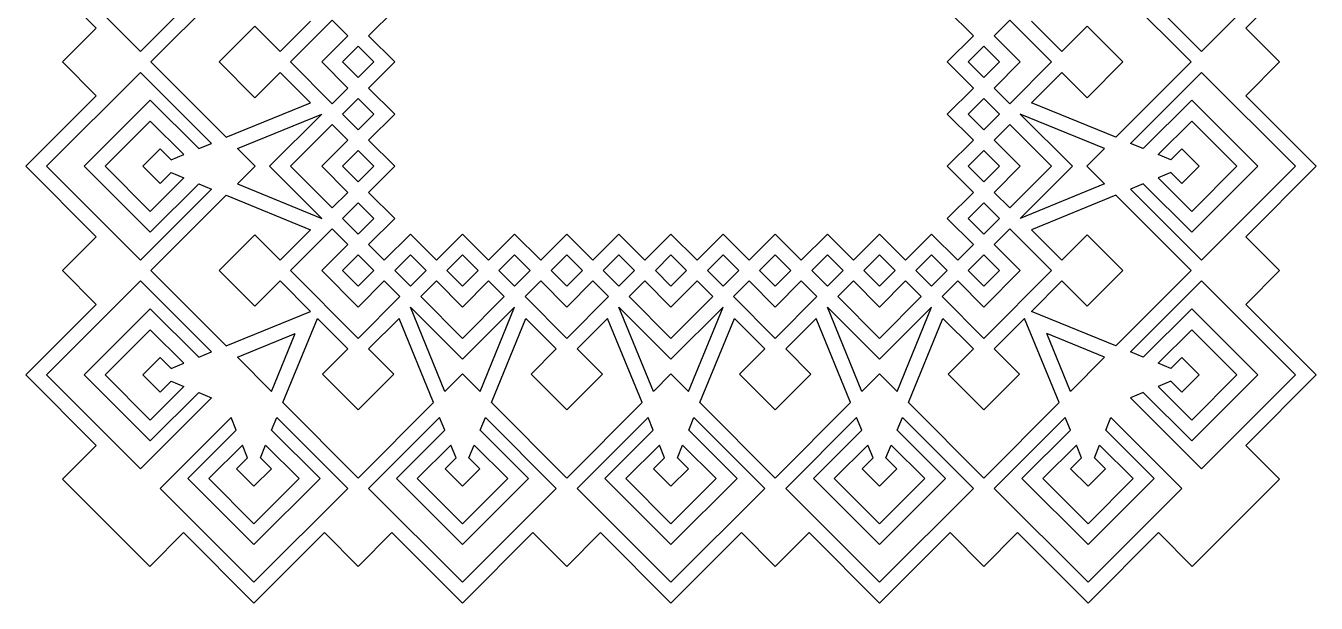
# Model space of a CAD drawing. Extents: x -90 to 309, y -35 to 161.
# Drawn here: x 115.8 to 308.8, y -34.8 to 51.5 of the extents above; entities that cross this region are included whole.
import ezdxf

# ---------------------------------------------------------------- set-up
doc = ezdxf.new("R2010")
doc.units = 0
doc.layers.get('0').update_dxf_attribs({"linetype": 'CONTINUOUS'})

msp = doc.modelspace()

# ---------------------------------------------------------------- linework, layer by layer
for p, q in [((126.349683, 51.159532), (115.80725, 61.701965)), ((132.958125, 47.669431), (118.92559, 61.701965)), ((291.638917, 47.669431), (305.671452, 61.701965)), ((298.247359, 51.159532), (308.789792, 61.701965)), ((143.56762, 58.278926), (132.958125, 47.669431)), ((281.029422, 58.278926), (291.638917, 47.669431)), ((145.780062, 57.373028), (134.517295, 46.11026)), ((278.81698, 57.373028), (290.079747, 46.11026)), ((153.829629, 47.669431), (158.375815, 52.215617)), ((155.3888, 46.11026), (161.625481, 52.346942)), ((161.625481, 52.346942), (163.964237, 50.008187)), ((170.980504, 53.906113), (167.082578, 50.008187)), ((253.616538, 53.906113), (257.514464, 50.008187)), ((262.971561, 52.346942), (260.632805, 50.008187)), ((269.208243, 46.11026), (262.971561, 52.346942)), ((270.767413, 47.669431), (266.221227, 52.215617)), ((121.300412, 46.11026), (126.349683, 51.159532)), ((144.704416, 46.11026), (150.046608, 51.452452)), ((150.046608, 51.452452), (153.829629, 47.669431)), ((274.550434, 51.452452), (270.767413, 47.669431)), ((279.892626, 46.11026), (274.550434, 51.452452)), ((303.29663, 46.11026), (298.247359, 51.159532)), ((163.964237, 50.008187), (160.066311, 46.11026)), ((165.523407, 48.449016), (163.184652, 46.11026)), ((165.523407, 48.449016), (167.862163, 46.11026)), ((167.082578, 50.008187), (170.980504, 46.11026)), ((257.514464, 50.008187), (253.616538, 46.11026)), ((259.073635, 48.449016), (256.734879, 46.11026)), ((259.073635, 48.449016), (261.41239, 46.11026)), ((260.632805, 50.008187), (264.530731, 46.11026)), ((118.92559, 30.518556), (132.958125, 44.55109)), ((126.349683, 41.060989), (121.300412, 46.11026)), ((132.958125, 44.55109), (143.56762, 33.941595)), ((134.517295, 46.11026), (145.780062, 34.847493)), ((150.046608, 40.768069), (144.704416, 46.11026)), ((153.829629, 44.55109), (150.046608, 40.768069)), ((153.829629, 44.55109), (158.375815, 40.004904)), ((155.3888, 46.11026), (161.625481, 39.873579)), ((163.964237, 42.212334), (160.066311, 46.11026)), ((163.184652, 46.11026), (165.523407, 43.771505)), ((167.862163, 46.11026), (165.523407, 43.771505)), ((167.082578, 42.212334), (170.980504, 46.11026)), ((257.514464, 42.212334), (253.616538, 46.11026)), ((256.734879, 46.11026), (259.073635, 43.771505)), ((261.41239, 46.11026), (259.073635, 43.771505)), ((260.632805, 42.212334), (264.530731, 46.11026)), ((269.208243, 46.11026), (262.971561, 39.873579)), ((270.767413, 44.55109), (266.221227, 40.004904)), ((270.767413, 44.55109), (274.550434, 40.768069)), ((274.550434, 40.768069), (279.892626, 46.11026)), ((290.079747, 46.11026), (278.81698, 34.847493)), ((291.638917, 44.55109), (281.029422, 33.941595)), ((305.671452, 30.518556), (291.638917, 44.55109)), ((298.247359, 41.060989), (303.29663, 46.11026)), ((115.80725, 30.518556), (126.349683, 41.060989)), ((161.625481, 39.873579), (163.964237, 42.212334)), ((163.184652, 38.314408), (165.523407, 40.653164)), ((167.862163, 38.314408), (165.523407, 40.653164)), ((170.980504, 38.314408), (167.082578, 42.212334)), ((253.616538, 38.314408), (257.514464, 42.212334)), ((256.734879, 38.314408), (259.073635, 40.653164)), ((261.41239, 38.314408), (259.073635, 40.653164)), ((262.971561, 39.873579), (260.632805, 42.212334)), ((308.789792, 30.518556), (298.247359, 41.060989)), ((124.553378, 30.518556), (134.428125, 40.393302)), ((134.428125, 40.393302), (141.660652, 33.160775)), ((145.780062, 34.847493), (158.375815, 40.004904)), ((278.81698, 34.847493), (266.221227, 40.004904)), ((290.168917, 40.393302), (282.93639, 33.160775)), ((300.043664, 30.518556), (290.168917, 40.393302)), ((127.671719, 30.518556), (134.428125, 37.274961)), ((134.428125, 37.274961), (139.44821, 32.254876)), ((147.470558, 33.156997), (160.066311, 38.314408)), ((152.270459, 30.518556), (160.066311, 38.314408)), ((155.3888, 30.518556), (161.625481, 36.755238)), ((161.625481, 36.755238), (163.964237, 34.416482)), ((163.184652, 38.314408), (165.523407, 35.975652)), ((167.862163, 38.314408), (165.523407, 35.975652)), ((170.980504, 38.314408), (167.082578, 34.416482)), ((253.616538, 38.314408), (257.514464, 34.416482)), ((256.734879, 38.314408), (259.073635, 35.975652)), ((261.41239, 38.314408), (259.073635, 35.975652)), ((262.971561, 36.755238), (260.632805, 34.416482)), ((269.208243, 30.518556), (262.971561, 36.755238)), ((272.326583, 30.518556), (264.530731, 38.314408)), ((277.126484, 33.156997), (264.530731, 38.314408)), ((290.168917, 37.274961), (285.148832, 32.254876)), ((296.925323, 30.518556), (290.168917, 37.274961)), ((133.299507, 30.518556), (135.898125, 33.117173)), ((135.898125, 33.117173), (137.541242, 31.474056)), ((141.660652, 33.160775), (143.56762, 33.941595)), ((147.470558, 33.156997), (150.109, 30.518556)), ((163.964237, 34.416482), (160.066311, 30.518556)), ((165.523407, 32.857312), (163.184652, 30.518556)), ((165.523407, 32.857312), (167.862163, 30.518556)), ((167.082578, 34.416482), (170.980504, 30.518556)), ((257.514464, 34.416482), (253.616538, 30.518556)), ((259.073635, 32.857312), (256.734879, 30.518556)), ((259.073635, 32.857312), (261.41239, 30.518556)), ((260.632805, 34.416482), (264.530731, 30.518556)), ((277.126484, 33.156997), (274.488043, 30.518556)), ((282.93639, 33.160775), (281.029422, 33.941595)), ((288.698917, 33.117173), (287.0558, 31.474056)), ((291.297535, 30.518556), (288.698917, 33.117173)), ((137.541242, 31.474056), (139.44821, 32.254876)), ((287.0558, 31.474056), (285.148832, 32.254876)), ((126.349683, 19.976123), (115.80725, 30.518556)), ((132.958125, 16.486022), (118.92559, 30.518556)), ((134.428125, 20.64381), (124.553378, 30.518556)), ((134.428125, 23.762151), (127.671719, 30.518556)), ((135.898125, 27.919938), (133.299507, 30.518556)), ((137.541242, 29.563056), (135.898125, 27.919938)), ((137.541242, 29.563056), (139.44821, 28.782236)), ((150.109, 30.518556), (147.470558, 27.880115)), ((152.270459, 30.518556), (160.066311, 22.722704)), ((155.3888, 30.518556), (161.625481, 24.281874)), ((163.964237, 26.62063), (160.066311, 30.518556)), ((165.523407, 28.1798), (163.184652, 30.518556)), ((165.523407, 28.1798), (167.862163, 30.518556)), ((167.082578, 26.62063), (170.980504, 30.518556)), ((257.514464, 26.62063), (253.616538, 30.518556)), ((259.073635, 28.1798), (256.734879, 30.518556)), ((259.073635, 28.1798), (261.41239, 30.518556)), ((260.632805, 26.62063), (264.530731, 30.518556)), ((269.208243, 30.518556), (262.971561, 24.281874)), ((272.326583, 30.518556), (264.530731, 22.722704)), ((274.488043, 30.518556), (277.126484, 27.880115)), ((287.0558, 29.563056), (285.148832, 28.782236)), ((287.0558, 29.563056), (288.698917, 27.919938)), ((288.698917, 27.919938), (291.297535, 30.518556)), ((290.168917, 20.64381), (300.043664, 30.518556)), ((290.168917, 23.762151), (296.925323, 30.518556)), ((291.638917, 16.486022), (305.671452, 30.518556)), ((298.247359, 19.976123), (308.789792, 30.518556)), ((143.56762, 27.095517), (132.958125, 16.486022)), ((139.44821, 28.782236), (134.428125, 23.762151)), ((141.660652, 27.876337), (134.428125, 20.64381)), ((141.660652, 27.876337), (143.56762, 27.095517)), ((147.470558, 27.880115), (160.066311, 22.722704)), ((277.126484, 27.880115), (264.530731, 22.722704)), ((282.93639, 27.876337), (281.029422, 27.095517)), ((281.029422, 27.095517), (291.638917, 16.486022)), ((282.93639, 27.876337), (290.168917, 20.64381)), ((285.148832, 28.782236), (290.168917, 23.762151)), ((145.780062, 26.189619), (134.517295, 14.926851)), ((145.780062, 26.189619), (158.375815, 21.032208)), ((161.625481, 24.281874), (163.964237, 26.62063)), ((170.980504, 22.722704), (167.082578, 26.62063)), ((253.616538, 22.722704), (257.514464, 26.62063)), ((262.971561, 24.281874), (260.632805, 26.62063)), ((278.81698, 26.189619), (266.221227, 21.032208)), ((278.81698, 26.189619), (290.079747, 14.926851)), ((163.184652, 22.722704), (165.523407, 25.061459)), ((167.862163, 22.722704), (165.523407, 25.061459)), ((256.734879, 22.722704), (259.073635, 25.061459)), ((261.41239, 22.722704), (259.073635, 25.061459)), ((163.184652, 22.722704), (165.523407, 20.383948)), ((167.862163, 22.722704), (165.523407, 20.383948)), ((170.980504, 22.722704), (167.082578, 18.824777)), ((253.616538, 22.722704), (257.514464, 18.824777)), ((256.734879, 22.722704), (259.073635, 20.383948)), ((261.41239, 22.722704), (259.073635, 20.383948)), ((121.300412, 14.926851), (126.349683, 19.976123)), ((144.704416, 14.926851), (150.046608, 20.269043)), ((150.046608, 20.269043), (153.829629, 16.486022)), ((153.829629, 16.486022), (158.375815, 21.032208)), ((155.3888, 14.926851), (161.625481, 21.163533)), ((161.625481, 21.163533), (163.964237, 18.824777)), ((173.31926, 20.383948), (169.421334, 16.486022)), ((173.31926, 20.383948), (177.217186, 16.486022)), ((177.217186, 16.486022), (181.115112, 20.383948)), ((185.013038, 16.486022), (181.115112, 20.383948)), ((188.910964, 20.383948), (185.013038, 16.486022)), ((188.910964, 20.383948), (192.80889, 16.486022)), ((196.706816, 20.383948), (192.80889, 16.486022)), ((196.706816, 20.383948), (200.604743, 16.486022)), ((204.502669, 20.383948), (200.604743, 16.486022)), ((204.502669, 20.383948), (208.400595, 16.486022)), ((208.400595, 16.486022), (212.298521, 20.383948)), ((216.196447, 16.486022), (212.298521, 20.383948)), ((220.094373, 20.383948), (216.196447, 16.486022)), ((220.094373, 20.383948), (223.992299, 16.486022)), ((223.992299, 16.486022), (227.890226, 20.383948)), ((231.788152, 16.486022), (227.890226, 20.383948)), ((235.686078, 20.383948), (231.788152, 16.486022)), ((235.686078, 20.383948), (239.584004, 16.486022)), ((239.584004, 16.486022), (243.48193, 20.383948)), ((247.379856, 16.486022), (243.48193, 20.383948)), ((251.277782, 20.383948), (247.379856, 16.486022)), ((251.277782, 20.383948), (255.175708, 16.486022)), ((262.971561, 21.163533), (260.632805, 18.824777)), ((269.208243, 14.926851), (262.971561, 21.163533)), ((270.767413, 16.486022), (266.221227, 21.032208)), ((274.550434, 20.269043), (270.767413, 16.486022)), ((279.892626, 14.926851), (274.550434, 20.269043)), ((303.29663, 14.926851), (298.247359, 19.976123)), ((163.964237, 18.824777), (160.066311, 14.926851)), ((167.082578, 18.824777), (169.421334, 16.486022)), ((255.175708, 16.486022), (257.514464, 18.824777)), ((260.632805, 18.824777), (264.530731, 14.926851)), ((163.184652, 14.926851), (165.523407, 17.265607)), ((167.862163, 14.926851), (165.523407, 17.265607)), ((173.31926, 17.265607), (170.980504, 14.926851)), ((173.31926, 17.265607), (175.658015, 14.926851)), ((178.776356, 14.926851), (181.115112, 17.265607)), ((183.453868, 14.926851), (181.115112, 17.265607)), ((188.910964, 17.265607), (186.572209, 14.926851)), ((188.910964, 17.265607), (191.24972, 14.926851)), ((196.706816, 17.265607), (194.368061, 14.926851)), ((196.706816, 17.265607), (199.045572, 14.926851)), ((204.502669, 17.265607), (202.163913, 14.926851)), ((204.502669, 17.265607), (206.841424, 14.926851)), ((209.959765, 14.926851), (212.298521, 17.265607)), ((214.637277, 14.926851), (212.298521, 17.265607)), ((220.094373, 17.265607), (217.755618, 14.926851)), ((220.094373, 17.265607), (222.433129, 14.926851)), ((227.890226, 17.265607), (225.55147, 14.926851)), ((230.228981, 14.926851), (227.890226, 17.265607)), ((235.686078, 17.265607), (233.347322, 14.926851)), ((235.686078, 17.265607), (238.024833, 14.926851)), ((241.143174, 14.926851), (243.48193, 17.265607)), ((245.820686, 14.926851), (243.48193, 17.265607)), ((251.277782, 17.265607), (248.939027, 14.926851)), ((251.277782, 17.265607), (253.616538, 14.926851)), ((256.734879, 14.926851), (259.073635, 17.265607)), ((261.41239, 14.926851), (259.073635, 17.265607)), ((126.349683, 9.87758), (121.300412, 14.926851)), ((134.517295, 14.926851), (145.780062, 3.664084)), ((150.046608, 9.58466), (144.704416, 14.926851)), ((165.523407, 4.792243), (155.3888, 14.926851)), ((160.066311, 14.926851), (165.523407, 9.469755)), ((163.184652, 14.926851), (165.523407, 12.588096)), ((167.862163, 14.926851), (165.523407, 12.588096)), ((173.31926, 12.588096), (170.980504, 14.926851)), ((173.31926, 12.588096), (175.658015, 14.926851)), ((178.776356, 14.926851), (181.115112, 12.588096)), ((183.453868, 14.926851), (181.115112, 12.588096)), ((188.910964, 12.588096), (186.572209, 14.926851)), ((188.910964, 12.588096), (191.24972, 14.926851)), ((196.706816, 12.588096), (194.368061, 14.926851)), ((196.706816, 12.588096), (199.045572, 14.926851)), ((204.502669, 12.588096), (202.163913, 14.926851)), ((204.502669, 12.588096), (206.841424, 14.926851)), ((209.959765, 14.926851), (212.298521, 12.588096)), ((214.637277, 14.926851), (212.298521, 12.588096)), ((220.094373, 12.588096), (217.755618, 14.926851)), ((220.094373, 12.588096), (222.433129, 14.926851)), ((227.890226, 12.588096), (225.55147, 14.926851)), ((230.228981, 14.926851), (227.890226, 12.588096)), ((235.686078, 12.588096), (233.347322, 14.926851)), ((235.686078, 12.588096), (238.024833, 14.926851)), ((241.143174, 14.926851), (243.48193, 12.588096)), ((245.820686, 14.926851), (243.48193, 12.588096)), ((251.277782, 12.588096), (248.939027, 14.926851)), ((251.277782, 12.588096), (253.616538, 14.926851)), ((259.073635, 12.588096), (256.734879, 14.926851)), ((261.41239, 14.926851), (259.073635, 12.588096)), ((259.073635, 4.792243), (269.208243, 14.926851)), ((264.530731, 14.926851), (259.073635, 9.469755)), ((274.550434, 9.58466), (279.892626, 14.926851)), ((290.079747, 14.926851), (278.81698, 3.664084)), ((298.247359, 9.87758), (303.29663, 14.926851)), ((118.92559, -0.664853), (132.958125, 13.367681)), ((132.958125, 13.367681), (143.56762, 2.758186)), ((153.829629, 13.367681), (150.046608, 9.58466)), ((153.829629, 13.367681), (158.375815, 8.821495)), ((169.421334, 13.367681), (165.523407, 9.469755)), ((171.760089, 11.028925), (169.421334, 13.367681)), ((174.87843, 11.028925), (177.217186, 13.367681)), ((177.217186, 13.367681), (181.115112, 9.469755)), ((185.013038, 13.367681), (181.115112, 9.469755)), ((187.351794, 11.028925), (185.013038, 13.367681)), ((190.470135, 11.028925), (192.80889, 13.367681)), ((192.80889, 13.367681), (196.706816, 9.469755)), ((200.604743, 13.367681), (196.706816, 9.469755)), ((202.943498, 11.028925), (200.604743, 13.367681)), ((206.061839, 11.028925), (208.400595, 13.367681)), ((208.400595, 13.367681), (212.298521, 9.469755)), ((216.196447, 13.367681), (212.298521, 9.469755)), ((218.535203, 11.028925), (216.196447, 13.367681)), ((221.653544, 11.028925), (223.992299, 13.367681)), ((223.992299, 13.367681), (227.890226, 9.469755)), ((231.788152, 13.367681), (227.890226, 9.469755)), ((234.126907, 11.028925), (231.788152, 13.367681)), ((237.245248, 11.028925), (239.584004, 13.367681)), ((239.584004, 13.367681), (243.48193, 9.469755)), ((247.379856, 13.367681), (243.48193, 9.469755)), ((249.718612, 11.028925), (247.379856, 13.367681)), ((252.836953, 11.028925), (255.175708, 13.367681)), ((255.175708, 13.367681), (259.073635, 9.469755)), ((270.767413, 13.367681), (266.221227, 8.821495)), ((270.767413, 13.367681), (274.550434, 9.58466)), ((291.638917, 13.367681), (281.029422, 2.758186)), ((305.671452, -0.664853), (291.638917, 13.367681)), ((115.80725, -0.664853), (126.349683, 9.87758)), ((165.523407, 4.792243), (171.760089, 11.028925)), ((181.115112, 4.792243), (174.87843, 11.028925)), ((181.115112, 4.792243), (187.351794, 11.028925)), ((196.706816, 4.792243), (190.470135, 11.028925)), ((196.706816, 4.792243), (202.943498, 11.028925)), ((212.298521, 4.792243), (206.061839, 11.028925)), ((212.298521, 4.792243), (218.535203, 11.028925)), ((227.890226, 4.792243), (221.653544, 11.028925)), ((227.890226, 4.792243), (234.126907, 11.028925)), ((243.48193, 4.792243), (237.245248, 11.028925)), ((243.48193, 4.792243), (249.718612, 11.028925)), ((259.073635, 4.792243), (252.836953, 11.028925)), ((308.789792, -0.664853), (298.247359, 9.87758)), ((124.553378, -0.664853), (134.428125, 9.209893)), ((134.428125, 9.209893), (141.660652, 1.977365)), ((145.780062, 3.664084), (158.375815, 8.821495)), ((154.26064, -4.816494), (159.418051, 7.779259)), ((163.964237, 3.233073), (159.418051, 7.779259)), ((167.082578, 3.233073), (171.628764, 7.779259)), ((176.786175, -4.816494), (171.628764, 7.779259)), ((178.476671, -3.125998), (173.31926, 9.469755)), ((181.115112, 1.673903), (173.31926, 9.469755)), ((181.115112, 1.673903), (188.910964, 9.469755)), ((183.753553, -3.125998), (188.910964, 9.469755)), ((185.444049, -4.816494), (190.60146, 7.779259)), ((195.147646, 3.233073), (190.60146, 7.779259)), ((198.265987, 3.233073), (202.812173, 7.779259)), ((207.969584, -4.816494), (202.812173, 7.779259)), ((212.298521, 1.673903), (204.502669, 9.469755)), ((209.66008, -3.125998), (204.502669, 9.469755)), ((212.298521, 1.673903), (220.094373, 9.469755)), ((214.936962, -3.125998), (220.094373, 9.469755)), ((216.627458, -4.816494), (221.784869, 7.779259)), ((226.331055, 3.233073), (221.784869, 7.779259)), ((229.449396, 3.233073), (233.995582, 7.779259)), ((239.152993, -4.816494), (233.995582, 7.779259)), ((243.48193, 1.673903), (235.686078, 9.469755)), ((240.843489, -3.125998), (235.686078, 9.469755)), ((243.48193, 1.673903), (251.277782, 9.469755)), ((246.120371, -3.125998), (251.277782, 9.469755)), ((247.810867, -4.816494), (252.968278, 7.779259)), ((257.514464, 3.233073), (252.968278, 7.779259)), ((260.632805, 3.233073), (265.178991, 7.779259)), ((270.336402, -4.816494), (265.178991, 7.779259)), ((278.81698, 3.664084), (266.221227, 8.821495)), ((290.168917, 9.209893), (282.93639, 1.977365)), ((300.043664, -0.664853), (290.168917, 9.209893)), ((127.671719, -0.664853), (134.428125, 6.091552)), ((134.428125, 6.091552), (139.44821, 1.071467)), ((290.168917, 6.091552), (285.148832, 1.071467)), ((296.925323, -0.664853), (290.168917, 6.091552)), ((147.470558, 1.973588), (156.105967, 5.509411)), ((152.570144, -3.125998), (156.105967, 5.509411)), ((277.126484, 1.973588), (268.491075, 5.509411)), ((272.026898, -3.125998), (268.491075, 5.509411)), ((133.299507, -0.664853), (135.898125, 1.933764)), ((135.898125, 1.933764), (137.541242, 0.290647)), ((141.660652, 1.977365), (143.56762, 2.758186)), ((147.470558, 1.973588), (152.570144, -3.125998)), ((160.181216, -0.549948), (163.964237, 3.233073)), ((170.865599, -0.549948), (167.082578, 3.233073)), ((195.147646, 3.233073), (191.364625, -0.549948)), ((202.049008, -0.549948), (198.265987, 3.233073)), ((226.331055, 3.233073), (222.548034, -0.549948)), ((233.232417, -0.549948), (229.449396, 3.233073)), ((257.514464, 3.233073), (253.731443, -0.549948)), ((264.415826, -0.549948), (260.632805, 3.233073)), ((277.126484, 1.973588), (272.026898, -3.125998)), ((282.93639, 1.977365), (281.029422, 2.758186)), ((288.698917, 1.933764), (287.0558, 0.290647)), ((291.297535, -0.664853), (288.698917, 1.933764)), ((137.541242, 0.290647), (139.44821, 1.071467)), ((287.0558, 0.290647), (285.148832, 1.071467)), ((126.349683, -11.207287), (115.80725, -0.664853)), ((132.958125, -14.697387), (118.92559, -0.664853)), ((134.428125, -10.539599), (124.553378, -0.664853)), ((134.428125, -7.421258), (127.671719, -0.664853)), ((135.898125, -3.263471), (133.299507, -0.664853)), ((137.541242, -1.620353), (135.898125, -3.263471)), ((137.541242, -1.620353), (139.44821, -2.401173)), ((165.523407, -5.89214), (160.181216, -0.549948)), ((165.523407, -5.89214), (170.865599, -0.549948)), ((181.115112, -0.487557), (178.476671, -3.125998)), ((183.753553, -3.125998), (181.115112, -0.487557)), ((191.364625, -0.549948), (196.706816, -5.89214)), ((196.706816, -5.89214), (202.049008, -0.549948)), ((212.298521, -0.487557), (209.66008, -3.125998)), ((214.936962, -3.125998), (212.298521, -0.487557)), ((222.548034, -0.549948), (227.890226, -5.89214)), ((227.890226, -5.89214), (233.232417, -0.549948)), ((243.48193, -0.487557), (240.843489, -3.125998)), ((246.120371, -3.125998), (243.48193, -0.487557)), ((253.731443, -0.549948), (259.073635, -5.89214)), ((259.073635, -5.89214), (264.415826, -0.549948)), ((287.0558, -1.620353), (285.148832, -2.401173)), ((287.0558, -1.620353), (288.698917, -3.263471)), ((288.698917, -3.263471), (291.297535, -0.664853)), ((290.168917, -7.421258), (296.925323, -0.664853)), ((290.168917, -10.539599), (300.043664, -0.664853)), ((291.638917, -14.697387), (305.671452, -0.664853)), ((298.247359, -11.207287), (308.789792, -0.664853)), ((139.44821, -2.401173), (134.428125, -7.421258)), ((141.660652, -3.307072), (134.428125, -10.539599)), ((141.660652, -3.307072), (143.56762, -4.087892)), ((282.93639, -3.307072), (281.029422, -4.087892)), ((282.93639, -3.307072), (290.168917, -10.539599)), ((285.148832, -2.401173), (290.168917, -7.421258)), ((143.56762, -4.087892), (132.958125, -14.697387)), ((154.26064, -4.816494), (165.523407, -16.079261)), ((176.786175, -4.816494), (165.523407, -16.079261)), ((196.706816, -16.079261), (185.444049, -4.816494)), ((207.969584, -4.816494), (196.706816, -16.079261)), ((227.890226, -16.079261), (216.627458, -4.816494)), ((239.152993, -4.816494), (227.890226, -16.079261)), ((259.073635, -16.079261), (247.810867, -4.816494)), ((270.336402, -4.816494), (259.073635, -16.079261)), ((281.029422, -4.087892), (291.638917, -14.697387)), ((135.899169, -17.638432), (146.508664, -7.028936)), ((147.289484, -8.935904), (146.508664, -7.028936)), ((152.573922, -8.935904), (153.354742, -7.028936)), ((153.354742, -7.028936), (163.964237, -17.638432)), ((177.692073, -7.028936), (167.082578, -17.638432)), ((178.472893, -8.935904), (177.692073, -7.028936)), ((183.757331, -8.935904), (184.538151, -7.028936)), ((195.147646, -17.638432), (184.538151, -7.028936)), ((208.875482, -7.028936), (198.265987, -17.638432)), ((209.656302, -8.935904), (208.875482, -7.028936)), ((214.94074, -8.935904), (215.72156, -7.028936)), ((226.331055, -17.638432), (215.72156, -7.028936)), ((240.058891, -7.028936), (229.449396, -17.638432)), ((240.839711, -8.935904), (240.058891, -7.028936)), ((246.124149, -8.935904), (246.904969, -7.028936)), ((257.514464, -17.638432), (246.904969, -7.028936)), ((271.2423, -7.028936), (260.632805, -17.638432)), ((272.02312, -8.935904), (271.2423, -7.028936)), ((277.307558, -8.935904), (278.088378, -7.028936)), ((288.697873, -17.638432), (278.088378, -7.028936)), ((140.056957, -16.168432), (147.289484, -8.935904)), ((152.573922, -8.935904), (159.806449, -16.168432)), ((178.472893, -8.935904), (171.240366, -16.168432)), ((190.989858, -16.168432), (183.757331, -8.935904)), ((209.656302, -8.935904), (202.423775, -16.168432)), ((222.173267, -16.168432), (214.94074, -8.935904)), ((240.839711, -8.935904), (233.607184, -16.168432)), ((253.356676, -16.168432), (246.124149, -8.935904)), ((272.02312, -8.935904), (264.790593, -16.168432)), ((284.540085, -16.168432), (277.307558, -8.935904)), ((121.300412, -16.256558), (126.349683, -11.207287)), ((143.175298, -16.168432), (148.195383, -11.148346)), ((148.976203, -13.055314), (148.195383, -11.148346)), ((150.887203, -13.055314), (151.668023, -11.148346)), ((151.668023, -11.148346), (156.688108, -16.168432)), ((179.378792, -11.148346), (174.358707, -16.168432)), ((180.159612, -13.055314), (179.378792, -11.148346)), ((182.070612, -13.055314), (182.851432, -11.148346)), ((187.871517, -16.168432), (182.851432, -11.148346)), ((210.562201, -11.148346), (205.542116, -16.168432)), ((211.343021, -13.055314), (210.562201, -11.148346)), ((213.254021, -13.055314), (214.034841, -11.148346)), ((219.054926, -16.168432), (214.034841, -11.148346)), ((241.74561, -11.148346), (236.725525, -16.168432)), ((242.52643, -13.055314), (241.74561, -11.148346)), ((244.43743, -13.055314), (245.21825, -11.148346)), ((250.238335, -16.168432), (245.21825, -11.148346)), ((272.929019, -11.148346), (267.908934, -16.168432)), ((273.709839, -13.055314), (272.929019, -11.148346)), ((275.620839, -13.055314), (276.401659, -11.148346)), ((281.421744, -16.168432), (276.401659, -11.148346)), ((303.29663, -16.256558), (298.247359, -11.207287)), ((147.333085, -14.698432), (148.976203, -13.055314)), ((150.887203, -13.055314), (152.53032, -14.698432)), ((180.159612, -13.055314), (178.516495, -14.698432)), ((183.713729, -14.698432), (182.070612, -13.055314)), ((211.343021, -13.055314), (209.699904, -14.698432)), ((214.897138, -14.698432), (213.254021, -13.055314)), ((242.52643, -13.055314), (240.883313, -14.698432)), ((246.080547, -14.698432), (244.43743, -13.055314)), ((273.709839, -13.055314), (272.066722, -14.698432)), ((277.263957, -14.698432), (275.620839, -13.055314)), ((149.931703, -17.297049), (147.333085, -14.698432)), ((152.53032, -14.698432), (149.931703, -17.297049)), ((178.516495, -14.698432), (181.115112, -17.297049)), ((181.115112, -17.297049), (183.713729, -14.698432)), ((209.699904, -14.698432), (212.298521, -17.297049)), ((212.298521, -17.297049), (214.897138, -14.698432)), ((240.883313, -14.698432), (243.48193, -17.297049)), ((243.48193, -17.297049), (246.080547, -14.698432)), ((272.066722, -14.698432), (274.665339, -17.297049)), ((274.665339, -17.297049), (277.263957, -14.698432)), ((134.339998, -29.296144), (121.300412, -16.256558)), ((149.931703, -26.043178), (140.056957, -16.168432)), ((149.931703, -22.924837), (143.175298, -16.168432)), ((159.806449, -16.168432), (149.931703, -26.043178)), ((156.688108, -16.168432), (149.931703, -22.924837)), ((171.240366, -16.168432), (181.115112, -26.043178)), ((174.358707, -16.168432), (181.115112, -22.924837)), ((181.115112, -26.043178), (190.989858, -16.168432)), ((181.115112, -22.924837), (187.871517, -16.168432)), ((202.423775, -16.168432), (212.298521, -26.043178)), ((205.542116, -16.168432), (212.298521, -22.924837)), ((212.298521, -26.043178), (222.173267, -16.168432)), ((212.298521, -22.924837), (219.054926, -16.168432)), ((233.607184, -16.168432), (243.48193, -26.043178)), ((236.725525, -16.168432), (243.48193, -22.924837)), ((243.48193, -26.043178), (253.356676, -16.168432)), ((243.48193, -22.924837), (250.238335, -16.168432)), ((264.790593, -16.168432), (274.665339, -26.043178)), ((267.908934, -16.168432), (274.665339, -22.924837)), ((274.665339, -26.043178), (284.540085, -16.168432)), ((274.665339, -22.924837), (281.421744, -16.168432)), ((290.257044, -29.296144), (303.29663, -16.256558)), ((149.931703, -31.670966), (135.899169, -17.638432)), ((163.964237, -17.638432), (149.931703, -31.670966)), ((167.082578, -17.638432), (181.115112, -31.670966)), ((181.115112, -31.670966), (195.147646, -17.638432)), ((198.265987, -17.638432), (212.298521, -31.670966)), ((212.298521, -31.670966), (226.331055, -17.638432)), ((229.449396, -17.638432), (243.48193, -31.670966)), ((243.48193, -31.670966), (257.514464, -17.638432)), ((260.632805, -17.638432), (274.665339, -31.670966)), ((274.665339, -31.670966), (288.697873, -17.638432)), ((139.38927, -24.246873), (134.339998, -29.296144)), ((149.931703, -34.789307), (139.38927, -24.246873)), ((160.474136, -24.246873), (149.931703, -34.789307)), ((165.523407, -29.296144), (160.474136, -24.246873)), ((165.523407, -29.296144), (170.572679, -24.246873)), ((170.572679, -24.246873), (181.115112, -34.789307)), ((181.115112, -34.789307), (191.657545, -24.246873)), ((191.657545, -24.246873), (196.706816, -29.296144)), ((196.706816, -29.296144), (201.756088, -24.246873)), ((201.756088, -24.246873), (212.298521, -34.789307)), ((212.298521, -34.789307), (222.840954, -24.246873)), ((222.840954, -24.246873), (227.890226, -29.296144)), ((227.890226, -29.296144), (232.939497, -24.246873)), ((232.939497, -24.246873), (243.48193, -34.789307)), ((243.48193, -34.789307), (254.024363, -24.246873)), ((254.024363, -24.246873), (259.073635, -29.296144)), ((259.073635, -29.296144), (264.122906, -24.246873)), ((264.122906, -24.246873), (274.665339, -34.789307)), ((274.665339, -34.789307), (285.207772, -24.246873)), ((285.207772, -24.246873), (290.257044, -29.296144))]:
    msp.add_line(p, q)

doc.saveas('drawing.dxf')
